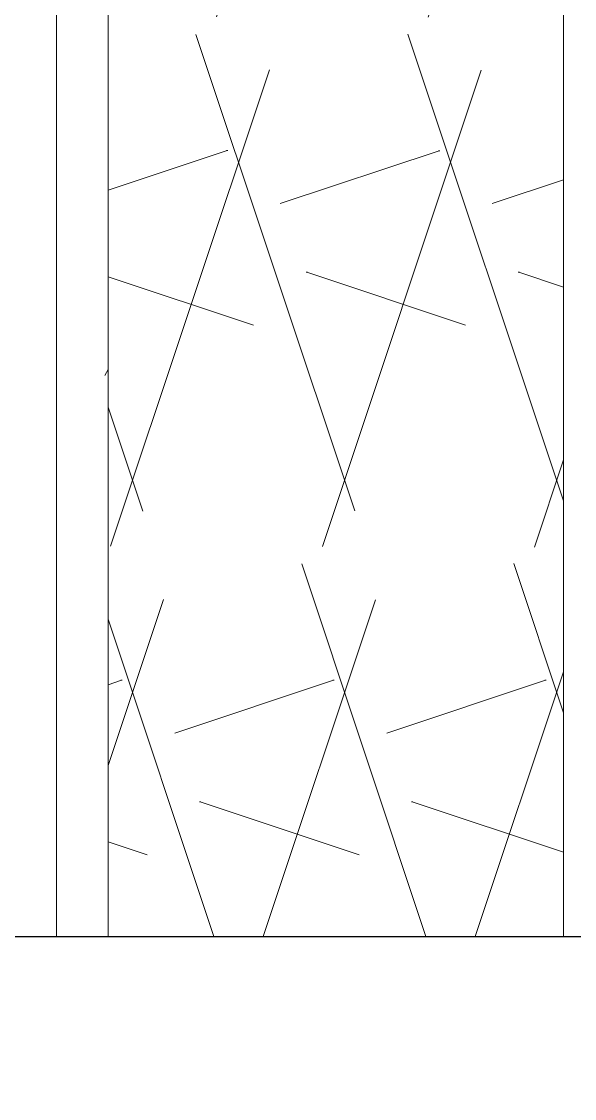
# Model space of a CAD drawing. Header units: inches. Extents: x -4169 to -1846, y 9706 to 12377.
# Drawn here: x -3505.72 to -3499.04, y 10392.13 to 10405.15 of the extents above; entities that cross this region are included whole.
import ezdxf

# ---------------------------------------------------------------- set-up
doc = ezdxf.new("R2010")
doc.units = ezdxf.units.IN
doc.header["$MEASUREMENT"] = 0
for name, color, linetype, lineweight in [('A-DOOR', 31, 'Continuous', 18), ('A-DOOR-FRAM', 31, 'Continuous', 30), ('A-WALL', 113, 'Continuous', 18), ('A-WALL-PATT-4', 111, 'Continuous', 9)]:
    doc.layers.add(name, color=color, linetype=linetype, lineweight=lineweight)

# ---------------------------------------------------------------- blocks, each defined once
blk = doc.blocks.new('HOLLOW METAL - UNIT DOOR-2125827-ENLARGED RCP - 1ST FLOOR PLAN')
at = {"layer": 'A-DOOR-FRAM'}
blk.add_line((-20, -4.25), (-20, 3.75), dxfattribs=at)

msp = doc.modelspace()

# ---------------------------------------------------------------- hatches: boundary and pattern name
at = {"layer": 'A-WALL-PATT-4'}
h = msp.add_hatch(dxfattribs=at)
h.set_pattern_fill('FP_1', color=256, style=0, pattern_type=2)
h.set_pattern_definition([(0, (0, 0), (20.48, 5.12), [0.845, -14.515, 0.845, -14.515, -81.92]), (0, (0, 0), (20.48, 5.12), [-30.72, 0.845, -29.875, 0.845, -14.515, -35.84]), (0, (0, 0), (20.48, 5.12), [-76.8, 0.845, -9.395, 0.845, -24.755]), (120, (7.68, 2.56), (-14.67405, 15.1762003), [0.845, -14.515, 0.845, -14.515, -81.92]), (120, (7.68, 2.56), (-14.67405, 15.1762003), [-30.72, 0.845, -29.875, 0.845, -14.515, -35.84]), (120, (7.68, 2.56), (-14.67405, 15.1762003), [-76.8, 0.845, -9.395, 0.845, -24.755]), (240, (10.24, 12.8), (-5.80595, -20.2962003), [0.845, -14.515, 0.845, -14.515, -81.92]), (240, (10.24, 12.8), (-5.80595, -20.2962003), [-30.72, 0.845, -29.875, 0.845, -14.515, -35.84]), (240, (10.24, 12.8), (-5.80595, -20.2962003), [-76.8, 0.845, -9.395, 0.845, -24.755])])
h.paths.add_polyline_path([(-3505.299, 10351.964), (-3504.674, 10351.964), (-3504.674, 10354.089), (-3505.299, 10354.089), (-3505.299, 10352.589)], flags=0)
h.paths.add_polyline_path([(-3504.674, 10394.089), (-3504.674, 10417.539), (-3505.299, 10417.539), (-3505.299, 10394.089)], flags=0)
h = msp.add_hatch(dxfattribs=at)
h.set_pattern_fill('FP_12', color=256, style=0, pattern_type=2)
h.set_pattern_definition([(161.57, (0.32, 0.32), (-2.560496185, -0.000537386), [0, -18.214, 2.022, 0]), (18.43, (-0.32, 0.32), (-2.560496185, 0.000537386), [0, -18.214, 2.022, 0]), (108.43, (0.32, 0.32), (1.27922091, -6.400876726), [6.07, -14.166]), (71.57, (-0.32, 0.32), (1.27922091, 6.400876726), [6.07, -14.166])])
h.paths.add_polyline_path([(-3504.674, 10351.339), (-3499.174, 10351.339), (-3499.174, 10354.089), (-3504.674, 10354.089), (-3504.674, 10351.964)], flags=0)
h.paths.add_polyline_path([(-3503.986, 10394.089), (-3499.174, 10394.089), (-3499.174, 10412.039), (-3504.674, 10412.039), (-3504.674, 10394.089)], flags=0)

# ---------------------------------------------------------------- linework, layer by layer
at = {"layer": 'A-WALL'}
for p, q in [((-3505.299, 10418.164), (-3505.299, 10394.089)), ((-3504.674, 10417.539), (-3504.674, 10394.089)), ((-3499.174, 10412.039), (-3499.174, 10394.089))]:
    msp.add_line(p, q, dxfattribs=at)

# ---------------------------------------------------------------- block references
at = {"layer": 'A-DOOR', "rotation": 270.0000000000039}
msp.add_blockref('HOLLOW METAL - UNIT DOOR-2125827-ENLARGED RCP - 1ST FLOOR PLAN', (-3501.674, 10374.089), dxfattribs=at)

doc.saveas('drawing.dxf')
